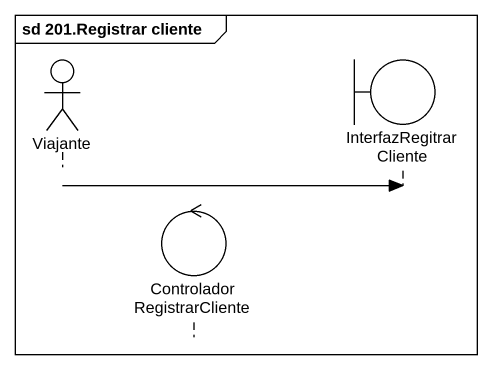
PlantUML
@startuml
mainframe sd 201.Registrar cliente
hide footbox
actor Viajante
control ControladorRegistrarCliente
boundary InterfazRegitrarCliente

Viajante -> InterfazRegitrarCliente
@enduml
